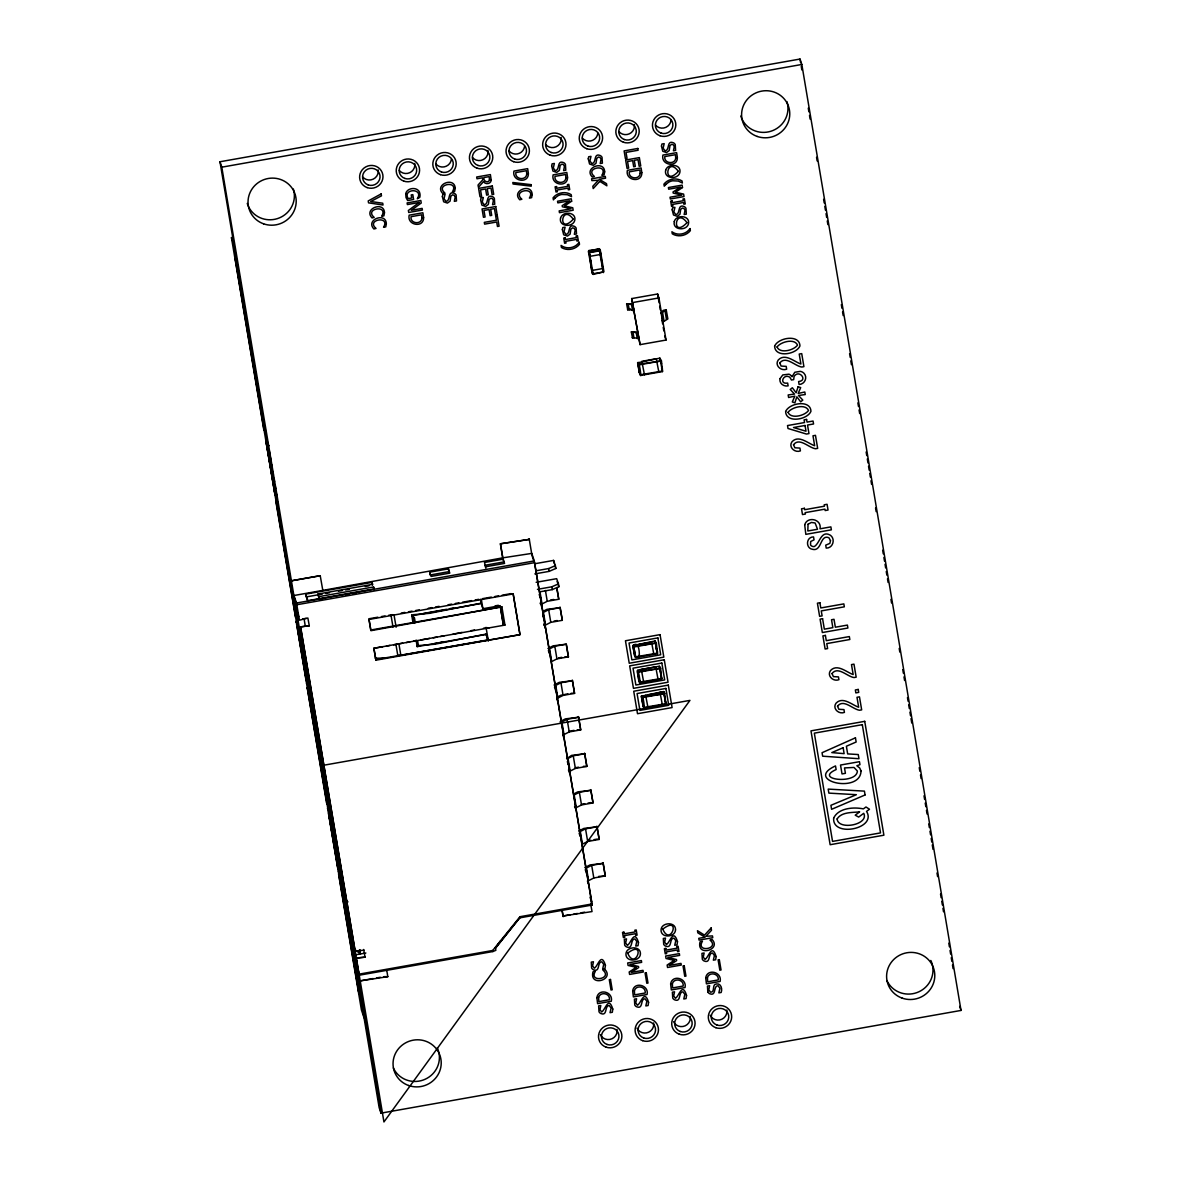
<?xml version="1.0" encoding="UTF-8"?>
<svg xmlns="http://www.w3.org/2000/svg" width="1181" height="1181" viewBox="0 0 1181 1181"><rect width="100%" height="100%" fill="white"/><g stroke="black" fill="none" stroke-linecap="round" stroke-linejoin="round"><path stroke-width="1.5" d="M661.744 369.358L662.349 368.531L661.567 368.502M662.482 371.587L661.434 360.914L659.854 358.123L637.637 362.788L639.29 372.62L640.87 375.41L662.482 371.587L659.854 358.123L661.522 363.615M656.946 652.207L655.056 640.973L632.839 645.623L634.492 655.455L635.836 657.507L657.448 653.684L656.385 643.01L655.056 640.973L657.448 653.684M661.7 678.957L660.651 668.298L659.323 666.246L637.696 670.085L638.759 680.743L640.087 682.78L661.7 678.957L659.323 666.246L661.64 678.425L639.246 682.205L637.105 670.911C639.054 667.737 641.755 694.945 638.862 677.171M356.632 967.711L359.142 975.226L492.846 951.546L495.828 950.336L495.459 947.856L500.7 940.637M359.142 975.226L359.009 974.148L492.713 950.469L520.009 916.707L592.065 903.952L534.27 560.916L531.76 553.402L502.722 557.86L500.36 543.806L529.398 539.363L500.36 543.806M495.459 947.856L520.024 917.46L495.562 948.181M661.212 313.142L666.217 309.835L663.338 310.337L661.006 312.478L662.63 321.572L664.076 321.306L667.856 318.914L666.217 309.835M556.945 588.418L558.775 599.254L547.246 601.291L542.02 603.949L539.894 591.297M543.083 611.315L546.995 609.322L560.193 607.684L562.318 620.32L550.789 622.357L545.563 625.015L543.437 612.378L548.663 609.721L560.193 607.684M547.925 648.487L553.151 645.845L566.334 644.191L568.46 656.843L556.93 658.88L551.719 661.537L549.593 648.886L554.804 646.243L566.334 644.191M554.081 685.01L559.292 682.352L572.475 680.714L574.601 693.35L563.086 695.402L557.86 698.045L555.734 685.408L560.945 682.751L572.475 680.714M557.506 696.982L561.418 695.004M560.222 721.532L565.433 718.875L578.631 717.236L580.757 729.873L569.227 731.91L564.001 734.567L561.876 721.931L567.101 719.273L578.631 717.236M584.772 753.744L573.243 755.796L568.031 758.438L570.157 771.09L575.368 768.432L586.898 766.395L584.772 753.744L571.589 755.397L566.585 758.704M573.818 793.898L577.73 791.905L590.913 790.266L593.039 802.903L581.51 804.955L576.298 807.597L574.173 794.961L579.384 792.303L590.913 790.266M578.66 831.084L583.872 828.427L597.069 826.789L599.195 839.425L587.666 841.463L582.44 844.12L580.314 831.483L585.54 828.826L597.069 826.789M584.802 867.607L590.028 864.95L603.211 863.311L605.336 875.948L593.807 877.985L588.596 880.642L586.47 868.005L591.681 865.348L603.211 863.311M589.024 250.992L591.917 272.353L593.246 274.391L603.934 271.778L600.391 250.712L599.047 248.66L588.359 251.273L592.404 273.815L603.27 272.073L599.889 249.235L588.965 250.446L593.246 274.391L592.744 272.914M589.629 254.506L590.22 256.292L600.317 254.506L600.479 252.749M591.991 268.545L592.582 270.346L602.679 268.559L602.841 266.788M536.174 570.763L548.707 568.548L555.365 565.64L553.609 560.414L534.786 563.75M534.86 573.892L549.18 571.368L555.838 568.46L555.365 565.64M537.458 589.349L551.778 586.809L558.436 583.901L556.679 578.675L536.144 582.307M539.717 591.843L552.25 589.614L558.908 586.706L558.436 583.901M638.936 655.396C639.142 663.471 641.253 638.552 632.839 645.623L634.994 656.931L657.374 653.137L657.551 651.381M639.423 680.448L639.585 681.319M300.52 626.89L309.274 625.694L300.52 626.89L355.127 951.34L363.881 950.144M355.127 951.34L360.249 950.233M395.96 644.649L397.746 655.175L400.846 655.322L487.31 640.013L486.247 634.064L434.697 644.236L418.369 645.594M446.344 609.337L423.093 613.515M449.754 608.658L453.164 607.994M434.475 643.586L443.008 641.903M453.032 634.138L461.992 632.411M470.953 630.684L474.541 629.99M483.501 628.262L487.089 627.569M489.096 627.879L373.816 648.28L382.821 646.686M219.976 161.753L800.009 59.05L801.825 64.468L961.024 1010.434L380.991 1113.137L379.175 1107.719L219.976 161.753L221.792 167.171L380.991 1113.137M221.792 167.171L801.825 64.468M631.673 298.586L657.61 293.995L658.924 297.922L666.025 340.054L640.072 344.645L631.673 298.586L640.072 344.645M627.79 310.101L626.624 303.827L632.824 304.108L633.99 310.382L627.569 309.437L630.447 308.935M632.986 302.513L658.924 297.922M633.046 304.757L626.624 303.827M632.514 338.194L631.348 331.92L637.548 332.201L638.714 338.475L632.293 337.53M637.77 332.85L631.348 331.92M265.489 430.017L264.042 430.283L263.688 429.205L231.417 237.484L234.045 245.323M267.688 442.196L266.242 442.447L274.848 492.58L276.295 492.329M266.581 443.421L268.013 443.17M269.179 445.591L267.733 445.842L265.725 439.849L274.715 493.23L276.723 499.209M275.955 491.355L274.523 491.606L274.848 492.58M274.715 493.23L276.147 492.964L277.151 495.961M295.486 617.087L275.734 500.833L277.181 500.582M277.535 501.659L276.103 501.91L275.734 500.833M320.228 575.708L291.397 580.801L320.228 575.708L322.812 590.397L293.98 595.504L296.505 603.019L299.443 620.202L307.872 618.017L309.274 625.694M502.722 557.86L322.812 590.397M307.296 600.199L305.731 594.117L372.03 582.381L372.679 584.344L317.91 594.043L319.269 599.461L322.797 598.826M429.663 572.18L448.396 568.858L449.813 573.11L431.08 576.417L429.663 572.18L430.135 574.985L448.869 571.663L448.396 568.858M503.165 559.159L484.431 562.481L485.849 566.732L504.582 563.411L503.165 559.159L503.637 561.979L484.904 565.286L485.849 568.12M306.204 596.922L322.324 594.073M325.912 593.438L329.499 592.803M338.46 591.223L342.032 590.589M345.62 589.954L349.207 589.319M365.328 586.455L368.915 585.82M317.91 594.043L318.796 596.656L373.55 586.957L374.215 588.906L307.916 600.657L305.731 594.117M296.505 603.019L534.27 560.916M345.767 594.766L349.296 594.146M352.824 593.512L356.367 592.892M296.844 604.746L534.624 562.643M302.69 618.933L306.145 618.327M329.41 809.206L327.964 809.457L306.529 683.268L296.136 621.457L297.568 621.206M308.152 686.013L306.145 680.035L297.169 626.653L298.616 626.402M298.011 630.226L299.457 629.975L299.133 629.001L297.686 629.252L306.292 679.385L307.724 679.134L307.134 675.621M368.841 618.785L377.861 617.191M381.463 616.556L385.065 615.921M388.667 615.286L392.269 614.637M401.274 613.042L404.876 612.408M408.478 611.773L412.08 611.138M415.682 610.503L419.285 609.854M428.29 608.259L431.892 607.625M435.494 606.99L439.096 606.355M448.101 604.761L451.703 604.126M455.32 603.476L458.922 602.841M462.524 602.207L471.529 600.612M475.131 599.978L478.733 599.328M482.335 598.693L491.34 597.099M494.942 596.464L498.544 595.829M502.146 595.194L511.152 593.6M373.816 648.28L375.927 660.179L520.024 634.655L513.174 593.925L369.062 619.449L370.952 630.684L501.881 606.813L504.951 625.074L486.218 628.381L485.893 627.406M503.283 624.675L500.198 605.661L482.911 608.717L481.154 603.491L411.992 615.744L411.652 614.77L413.04 622.963M495.119 605.868L498.352 605.292M369.122 620.394L370.745 630.019L500.434 607.064M550.449 600.037L553.682 599.461M386.423 646.051L390.025 645.417M393.627 644.782L402.632 643.187M406.234 642.538L409.837 641.903M413.439 641.268L417.041 640.633M420.643 639.999L429.648 638.404M433.25 637.755L436.852 637.12M440.469 636.485L444.071 635.85M553.992 621.103L557.24 620.527M416.863 645.667L417.188 646.642L436.704 643.187M440.247 642.567L486.365 634.389L487.783 638.641M375.706 659.515L520.024 634.655M306.145 680.035L307.591 679.769M306.529 683.268L307.975 683.002M308.979 688.464L307.532 688.715L307.178 687.637L326.561 802.814L326.916 803.892L328.362 803.641M558.51 657.906L561.757 657.33M565.005 656.754L568.46 656.843M638.906 644.383L649.727 642.464M564.666 694.428L567.899 693.852M571.146 693.277L574.601 693.35M647.424 694.945L658.23 693.026M643.852 706.592L643.675 705.736C645.106 713.575 643.512 693.557 641.357 696.185L643.497 707.493L665.892 703.699L663.574 691.535L641.357 696.185L643.01 706.017L644.339 708.069L665.951 704.245L664.416 692.11L659.972 692.169L662.349 704.88M323.904 765.199L689.94 700.392L383.943 1121.95L300.742 627.554M569.183 731.231L574.055 730.375M577.288 729.799L580.757 729.873M326.561 802.814L328.008 802.563M358.581 991.346L327.565 808.262L329.012 808.011M575.339 767.753L578.572 767.178M583.444 766.307L586.898 766.395M330.562 815.805L329.13 816.056L337.722 866.19L339.168 865.939L338.844 864.964L337.397 865.215L337.722 866.19M581.48 804.261L584.728 803.685M587.961 803.124L591.209 802.549M330.606 819.452L328.613 813.458L337.589 866.839L339.036 866.574M338.371 871.253L339.803 871.002M364.043 1017.815L361.43 1009.991L338.622 874.442L340.054 874.191M587.621 840.783L590.869 840.208M594.102 839.632L597.35 839.056M598.634 876.435L605.336 875.948M592.065 903.952L592.183 905.03L520.142 917.785L520.009 916.707M562.112 910.758L562.997 916.013L570.202 914.744M573.804 914.109L577.406 913.459M581.008 912.824L584.61 912.19M562.997 916.013L592.035 911.57L590.692 904.174M359.762 949.745L360.471 953.953L353.252 948.299L354.699 954.971L365.859 952.993M356.19 958.042L365.062 957.171L356.19 958.042L359.009 974.148M373.181 978.547L358.773 981.101L387.811 976.657L386.63 969.631M376.783 977.912L380.385 977.278M383.987 976.643L387.811 976.657M375.292 658.186L386.364 658.127M602.664 270.272L603.329 272.604L599.121 249.206M501.881 606.813L500.331 606.739L503.401 625L504.951 625.074M665.287 701.913L665.951 704.245L663.633 692.081M639.29 372.62L640.132 373.181C641.947 383.116 639.526 359.437 637.637 362.788L640.028 374.835L662.423 371.041L662.349 368.531M345.059 899.642L347.952 901.9M707.818 991.951L707.449 986.076L709.633 985.692L708.792 989.811L710.504 992.158C715.568 992.512 711.434 984.231 716.527 983.935C721.089 983.197 722.58 989.102 721.148 992.483L718.86 992.881L719.923 988.305L718.092 985.751C713.058 985.648 716.675 996.705 709.604 993.679A4.444 4.311 -18.5 0 1 707.818 991.951M959.666 1006.374L961.024 1010.434M664.711 336.127L666.025 340.054M651.454 641.608L653.846 654.318M657.61 678.13L658.097 679.592L655.721 666.896L641.298 669.435L643.689 682.146M635.334 656.031L635.836 657.507L633.503 645.343M554.671 564.976L555.838 568.46M557.152 581.48L558.908 586.706M558.775 599.254L556.723 587.754M562.318 620.32L559.971 607.019M532.011 555.557L534.122 561.831M539.2 594.486L540.219 597.542M541.872 607.374L540.352 602.797L540.588 604.2M542.743 615.552L543.762 618.608M545.415 628.44L543.895 623.863L544.131 625.266M548.383 650.554L549.401 653.595M554.524 687.062L556.059 691.638M593.039 802.903L590.707 789.617M556.694 698.429L557.712 701.47M599.195 839.425L596.848 826.139M562.835 734.936L563.854 737.992M513.174 593.925L519.817 634.005M567.338 761.627L568.356 764.683M568.474 769.938L569.493 772.979M579.118 833.136L580.137 836.192M585.259 869.659L586.795 874.235M587.429 881.011L588.448 884.067M590.028 897.191L591.607 901.9L534.639 563.396M591.179 902.033L592.183 905.03M480.815 601.764L481.051 603.166L429.5 613.338L413.158 614.696L414.693 623.347M486.247 634.064L486.483 635.467M237.47 265.681L235.211 258.919L296.534 622.653L296.136 621.457M294.246 597.66L296.859 605.499M298.749 616.733L296.785 610.857L297.878 619.228M297.169 626.653L299.177 632.647M307.4 678.16L307.724 679.134M305.953 678.411L306.292 679.385M327.565 808.262L327.964 809.457M337.589 866.839L339.597 872.833M338.622 874.442L338.977 875.52M354.699 954.971L356.662 960.847M355.939 964.257L358.552 972.081M358.36 990.697L360.618 997.458M639.954 372.325L640.132 373.181M800.009 59.05L800.615 62.682M801.235 66.328L801.84 69.959M808.276 108.165L808.882 111.811M809.502 115.443L810.107 119.089M816.543 157.28L817.149 160.926M823.615 199.309L824.22 202.94M824.81 206.409L825.445 210.203M826.036 213.672L826.67 217.466M827.261 220.95L827.866 224.597M841.33 304.624L841.95 308.271M842.555 311.887L843.175 315.548M849.582 353.65L850.217 357.4M850.807 360.914L851.442 364.663M857.878 402.869L858.484 406.515M859.059 409.94L859.679 413.571M866.145 451.983L866.751 455.63M867.312 458.966L867.976 462.908M868.537 466.229L869.201 470.186M869.762 473.492L870.367 477.124M870.973 480.756L871.593 484.387M875.564 507.992L876.169 511.624M882.665 550.228L883.285 553.859M883.89 557.506L884.51 561.137M885.041 564.282L885.647 567.913M886.252 571.545L886.872 575.177M887.477 578.808L888.097 582.44M890.932 599.343L891.552 602.974M899.199 648.458L899.819 652.104M902.756 669.597L903.376 673.229M903.982 676.861L904.587 680.492M907.466 697.572L908.086 701.219M908.691 704.85L909.311 708.497M909.916 712.128L910.536 715.775M911.009 718.624L911.762 723.052M919.261 767.65L919.866 771.282M920.486 774.913L921.091 778.545M924 795.817L924.62 799.448M925.225 803.095L925.845 806.726M926.45 810.358L927.07 814.004M928.738 823.939L929.344 827.571M929.964 831.203L930.569 834.834M931.174 838.466L931.794 842.097M932.267 844.932L933.02 849.36M936.991 872.966L937.596 876.597M940.534 894.047L941.139 897.678M941.759 901.324L942.364 904.956M942.94 908.337L943.516 911.732M948.801 943.161L949.406 946.808M950.026 950.439L950.631 954.086M951.251 957.717L951.856 961.349M952.477 964.995L953.082 968.627M664.992 310.736L666.409 319.165M662.659 312.876L664.076 321.306M657.61 293.995L659.087 302.779M659.677 306.292L660.268 309.806M662.054 320.331L662.644 323.845M663.235 327.358L663.825 330.872M631.599 305.023L632.544 310.633M636.323 333.116L637.268 338.726M628.277 304.226L629.222 309.835M633.001 332.319L633.961 337.928M655.957 646.42L656.503 649.698M590.515 259.761L591.105 263.274M634.33 650.259L634.891 653.536M637.77 670.616L638.316 673.893M642.567 699.182L643.128 702.459M553.609 560.414L554.081 563.234M566.422 645.343L568.238 656.178M572.268 680.064L574.394 692.701M578.41 716.572L580.535 729.223M584.551 753.094L586.677 765.746M602.989 862.647L605.115 875.298M548.707 568.548L549.18 571.368M551.778 586.809L552.25 589.614M545.415 590.456L547.246 601.291M548.663 609.721L550.789 622.357M554.804 646.243L556.93 658.88M560.945 682.751L563.086 695.402M567.101 719.273L569.227 731.91M573.243 755.796L575.368 768.432M579.384 792.303L581.51 804.955M585.54 828.826L587.666 841.463M591.681 865.348L593.807 877.985M560.444 722.182L560.68 723.584M574.616 806.461L574.852 807.863M529.177 538.713L531.73 553.874M500.582 544.471L502.944 558.51M562.038 909.65L563.219 916.677M481.464 600.199L482.911 608.717M486.218 628.381L488.358 641.106M480.446 599.284L481.154 603.491M414.442 617.722L414.989 620.999M417.543 640.678L418.517 646.066M416.081 640.087L417.188 646.642M394.041 614.947L396.107 627.229M399.06 644.782L400.846 655.322M390.941 614.799L393.007 627.081M373.55 586.957L374.023 589.762M372.03 582.381L372.502 585.186M374.037 648.945L375.927 660.179M318.796 596.656L319.269 599.461M363.659 949.494L365.062 957.171M304.108 619.036L305.303 626.21M269.194 450.197L269.785 453.711M270.375 457.209L270.966 460.723M271.556 464.236L272.147 467.75M272.737 471.263L273.342 474.777M273.933 478.29L274.523 481.789M275.114 485.302L275.704 488.816M300.048 633.488L300.638 637.002M301.229 640.515L301.819 644.029M302.41 647.528L303 651.041M303.591 654.554L304.181 658.068M304.772 661.581L305.362 665.095M305.953 668.608L306.543 672.107M331.772 822.05L332.378 825.563M332.968 829.077L333.559 832.575M334.149 836.089L334.74 839.602M335.33 843.116L335.921 846.629M336.511 850.143L337.102 853.656M337.692 857.17L338.283 860.669M658.88 372.222L656.252 358.758L641.829 361.312L644.472 374.776M647.941 707.434L645.623 695.269M492.713 950.469L492.846 951.546M293.36 189.034A24.166 23.487 -18.5 0 1 277.269 218.662A24.166 23.487 -18.5 0 1 247.242 203.427M414.738 163.421A8.784 8.547 -18.5 0 1 399.311 170.492M451.408 159.169A8.784 8.547 -18.5 0 1 435.922 164.011M487.945 150.459A8.784 8.547 -18.5 0 1 472.518 157.531M561.152 137.498A8.784 8.547 -18.5 0 1 545.725 144.569M524.615 146.208A8.784 8.547 -18.5 0 1 509.129 151.05M634.359 124.536A8.784 8.547 -18.5 0 1 618.933 131.608M597.822 133.246A8.784 8.547 -18.5 0 1 582.336 138.088M671.029 120.285A8.784 8.547 -18.5 0 1 655.544 125.127M617.028 1029.433A8.784 8.547 -18.5 0 1 600.391 1034.63M690.235 1016.472A8.784 8.547 -18.5 0 1 673.598 1021.668M726.832 1009.991A8.784 8.547 -18.5 0 1 710.209 1015.188M378.141 169.902A8.784 8.547 -18.5 0 1 362.715 176.973M653.624 1022.953A8.784 8.547 -18.5 0 1 637.002 1028.149M786.93 101.64A24.166 23.487 -18.5 0 1 770.839 131.268A24.166 23.487 -18.5 0 1 740.797 116.033M930.849 960.463A24.166 23.487 -18.5 0 1 918.803 991.833A24.166 23.487 -18.5 0 1 886.931 980.599M437.28 1047.857A24.166 23.487 -18.5 0 1 425.234 1079.213A24.166 23.487 -18.5 0 1 393.362 1067.993M423.595 217.496C424.038 228.169 406.766 225.586 409.172 215.178L422.872 212.757L423.595 217.496M528.379 173.386C528.837 184.074 511.565 181.49 513.956 171.083L527.656 168.647L528.379 173.386M567.53 177.194C567.987 187.868 550.715 185.284 553.107 174.877L566.806 172.456L567.53 177.194M596.877 997.62L597.601 1003.658L611.3 1001.237C613.456 991.715 598.398 987.951 596.877 997.62M632.662 990.874L633.37 996.926L647.085 994.491C649.225 984.984 634.167 981.219 632.662 990.874M641.814 172.647C642.257 183.335 624.985 180.752 627.377 170.344L641.091 167.923L641.814 172.647M670.631 983.921L671.339 989.973L685.039 987.537C687.194 978.03 672.137 974.266 670.631 983.921M677.348 157.368C677.805 168.056 660.533 165.473 662.925 155.065L676.624 152.644L677.348 157.368M705.707 977.809L706.43 983.862L720.13 981.426C722.27 971.919 707.227 968.154 705.707 977.809M779.755 363.039L781.143 366.08L786.192 366.361L786.664 369.181C781.069 371.425 774.382 365.357 778.235 360.013C784.952 352.853 794.163 361.666 800.91 364.028L799.227 354.064L801.722 353.621L803.907 366.641L801.81 367.025C795.079 366.213 785.645 355.215 779.755 363.039M780.021 378.629C778.929 383.382 783.8 386.866 788.126 385.877L787.653 383.072C778.825 384.681 783.269 373.152 789.764 377.167L791.462 380.031L793.676 379.632L794.09 376.414C799.183 368.841 808.291 380.695 798.592 381.522L799.079 384.46C804.719 384.416 807.922 377.329 803.966 373.27A6.924 6.732 -18.5 0 0 800.319 371.365L794.798 372.266L791.993 376.783A6.776 6.584 -18.5 0 0 788.967 374.185L782.811 374.923L780.021 378.629M793.514 444.75L794.902 447.791L799.936 448.086L800.408 450.891C794.828 453.135 788.14 447.082 791.993 441.738C798.71 434.578 807.907 443.392 814.654 445.739L812.986 435.789L815.466 435.346L817.665 448.367L815.569 448.736C808.823 447.939 799.404 436.94 793.514 444.75M832.015 673.569L833.402 676.61L838.451 676.905L838.923 679.71C833.328 681.954 826.656 675.901 830.494 670.542C837.211 663.382 846.423 672.196 853.169 674.558L851.486 664.593L853.981 664.15L856.166 677.185L854.07 677.554C847.338 676.743 837.905 665.744 832.015 673.569M837.521 706.253L838.909 709.294L843.957 709.589L844.43 712.394C838.835 714.638 832.147 708.585 836 703.241C842.717 696.081 851.929 704.895 858.661 707.242L856.993 697.292L859.473 696.849L861.672 709.87L859.576 710.239C852.83 709.441 843.411 698.443 837.521 706.253M830.494 540.632L829.874 543.378L825.726 545.164L826.213 548.102C832.945 548.309 835.69 539.038 830.391 535.259C821.135 529.693 819.909 543.245 814.344 546.523A3.838 3.735 -18.5 0 1 810.55 544.987L810.668 541.518L814.034 539.865L813.547 536.927C806.077 536.794 805.353 548.161 812.498 549.313C822.079 551.867 819.821 533.96 828.929 537.754L830.494 540.632M861.023 770.913C860.521 794.518 803.11 780.567 835.513 765.923L836.133 769.584C813.207 779.74 856.86 784.745 857.362 771.031L853.996 767.458L844.504 767.916L845.419 773.319L842.023 773.924L840.518 765.037L859.458 761.686L859.96 764.653L856.83 765.746L859.694 767.975L861.023 770.913M442.373 196.607L443.672 201.803L447.422 203.088L450.094 201.11L450.876 196.149L452.544 194.835L454.227 195.323L455.157 197.212L454.316 201.331L456.501 200.947L456.132 195.072A4.444 4.311 -18.5 0 0 454.36 193.344C447.289 190.318 450.891 201.375 445.872 201.272L444.041 198.718L445.089 194.142L442.816 194.555L442.373 196.607M480.608 199.943L481.892 205.154L485.657 206.439L488.329 204.461L489.111 199.5L490.779 198.187L492.462 198.659L493.392 200.563L492.551 204.682L494.736 204.298L494.367 198.423A4.444 4.311 -18.5 0 0 492.58 196.696C485.509 193.669 489.111 204.726 484.092 204.623L482.261 202.069L483.324 197.493L481.036 197.906L480.608 199.943M551.66 165.886L552.944 171.083L556.709 172.382L559.381 170.404L560.163 165.443L561.831 164.115L563.514 164.602L564.444 166.506L563.603 170.625L565.788 170.226L565.419 164.366A4.444 4.311 -18.5 0 0 563.632 162.624C556.561 159.612 560.178 170.655 555.144 170.551L553.313 168.012L554.376 163.436L552.103 163.834L551.66 165.886M562.377 229.616L563.677 234.812L567.426 236.097L570.098 234.118L570.881 229.173L572.549 227.844L574.246 228.332L575.177 230.221L574.335 234.34L576.505 233.956L576.136 228.095A4.444 4.311 -18.5 0 0 574.365 226.353C567.293 223.327 570.895 234.384 565.876 234.281L564.046 231.727L565.109 227.151L562.82 227.564L562.377 229.616M588.271 158.8L589.555 163.997L593.32 165.296L595.992 163.318L596.774 158.357L598.442 157.029L600.125 157.516L601.055 159.405L600.214 163.539L602.399 163.14L602.03 157.28A4.444 4.311 -18.5 0 0 600.243 155.538C593.172 152.526 596.774 163.569 591.755 163.465L589.924 160.926L590.987 156.35L588.699 156.748L588.271 158.8M605.44 965.305L604.952 968.523L602.679 968.937L603.727 964.36L601.897 961.806C596.877 961.703 600.494 972.76 593.408 969.734A4.444 4.311 -18.5 0 1 591.637 967.992L591.268 962.131L593.452 961.747L592.611 965.866L594.323 968.213C598.058 966.147 601.159 951.635 605.44 965.305M612.791 1009.061L612.319 1012.279L610.031 1012.678L611.094 1008.102L609.263 1005.562C604.244 1005.459 607.846 1016.501 600.775 1013.49A4.444 4.311 -18.5 0 1 599.003 1011.748L598.634 1005.887L600.804 1005.489L599.963 1009.622L601.675 1011.955C605.425 1009.888 608.51 995.391 612.791 1009.061M661.478 146.075L662.762 151.271L666.527 152.556L669.199 150.592L669.981 145.632L671.649 144.303L673.332 144.791L674.262 146.68L673.421 150.799L675.606 150.415L675.237 144.554A4.444 4.311 -18.5 0 0 673.465 142.812C666.379 139.786 669.996 150.843 664.962 150.74L663.131 148.201L664.194 143.624L661.921 144.023L661.478 146.075M638.493 942.453L638.02 945.671L635.732 946.07L636.795 941.493L634.965 938.954C629.945 938.851 633.547 949.893 626.476 946.882A4.444 4.311 -18.5 0 1 624.69 945.14L624.336 939.279L626.506 938.88L625.664 943.014L627.377 945.346C631.126 943.294 634.212 928.783 638.493 942.453M672.196 209.805L673.495 215.001L677.244 216.285L679.916 214.307L680.699 209.347L682.367 208.033L684.065 208.52L684.995 210.41L684.153 214.529L686.323 214.145L685.954 208.269A4.444 4.311 -18.5 0 0 684.183 206.542C677.112 203.516 680.714 214.573 675.694 214.47L673.864 211.916L674.927 207.339L672.639 207.753L672.196 209.805M648.576 1002.315L648.089 1005.533L645.815 1005.946L646.863 1001.37L645.047 998.816C640.013 998.713 643.63 1009.77 636.544 1006.743A4.444 4.311 -18.5 0 1 634.773 1005.016L634.404 999.141L636.589 998.757L635.747 1002.876L637.46 1005.223C641.209 1003.156 644.295 988.659 648.576 1002.315M677.495 941.641L677.023 944.859L674.735 945.258L675.798 940.696L673.967 938.142C668.948 938.039 672.55 949.096 665.479 946.07A4.444 4.311 -18.5 0 1 663.692 944.328L663.323 938.467L665.508 938.083L664.667 942.202L666.379 944.549C670.129 942.482 673.214 927.971 677.495 941.641M686.545 995.362L686.058 998.58L683.784 998.993L684.832 994.417L683.002 991.863C677.983 991.76 681.585 1002.817 674.513 999.79A4.444 4.311 -18.5 0 1 672.742 998.063L672.373 992.188L674.558 991.804L673.716 995.923L675.429 998.27C679.164 996.203 682.264 981.706 686.545 995.362M716.114 956.536L715.642 959.754L713.354 960.168L714.416 955.591L712.586 953.037C707.552 952.934 711.169 963.991 704.097 960.965A4.444 4.311 -18.5 0 1 702.311 959.223L701.942 953.362L704.127 952.978L703.285 957.097L704.998 959.444C708.748 957.378 711.833 942.866 716.114 956.536M777.054 346.978C779.888 353.946 793.78 350.403 797.515 345.132C794.71 338.135 780.789 341.693 777.054 346.978M788.052 412.346C790.901 419.329 804.792 415.786 808.527 410.501C805.708 403.518 791.787 407.061 788.052 412.346M384.475 212.787L383.899 215.843L381.699 216.226C388.829 204.269 363.718 208.535 374.2 217.422L372.045 217.939C363.172 208.697 384.209 200.726 384.475 212.787M386.335 223.814L385.759 226.87L383.559 227.254C390.675 215.311 365.579 219.563 376.045 228.45L373.905 228.966C365.032 219.74 386.069 211.753 386.335 223.814M455.202 188.384L454.626 191.44L452.426 191.824C459.542 179.866 434.431 184.133 444.912 193.02L442.757 193.536C433.885 184.31 454.921 176.323 455.202 188.384M532.188 194.614L531.612 197.67L529.413 198.054C536.528 186.096 511.417 190.362 521.899 199.249L519.743 199.766C510.871 190.54 531.922 182.553 532.188 194.614M604.657 171.85L604.082 174.906L601.882 175.29C609.012 163.332 583.901 167.599 594.368 176.486L592.227 177.002C583.355 167.761 604.392 159.789 604.657 171.85M592.655 973.557C590.972 986.637 614.297 979.566 605.012 969.542L602.871 970.059C613.338 978.946 588.241 983.212 595.357 971.254L593.157 971.638L592.655 973.557M699.743 943.53C698.074 956.61 721.384 949.524 712.113 939.5L709.958 940.032C720.44 948.904 695.329 953.17 702.444 941.213L700.244 941.611L699.743 943.53M837.122 818.95C838.052 830.656 869.349 824.825 863.739 813.31L858.661 817.075L855.221 815.17L859.635 811.878C852.254 812.676 841.522 811.805 837.122 818.95M804.704 524.881L805.826 534.358L831.365 529.826L830.878 526.888L819.998 528.822C822.05 519.05 807.154 515.89 804.704 524.881M405.718 193.625L406.028 197.567L407.637 200.534L413.616 199.471L412.804 194.629L411.209 194.909L411.726 197.995L408.183 198.615C402.086 188.296 424.348 187.912 417.292 198.762L419.757 197.404A8.931 8.68 -18.5 0 0 419.934 193.802C419.078 186.524 407.209 187.085 405.718 193.625M491.163 179.97C491.296 183.97 485.214 185.018 483.59 181.534L478.423 187.351L478.039 185.033L482.763 179.837L482.424 177.814L476.976 178.774L476.681 177.002L490.381 174.581L491.163 179.97M833.668 818.049C831.926 837.831 877.291 828.9 866.544 811.377L869.496 809.236L865.983 806.992L863.355 808.882C853.538 806.844 838.525 807.937 833.668 818.049M560.562 218.042C558.465 226.722 572.623 227.83 574.704 220.581C576.859 211.871 562.628 210.779 560.562 218.042M665.671 170.197C663.56 178.877 677.732 179.984 679.798 172.736C681.954 164.026 667.737 162.919 665.671 170.197M674.292 221.452C672.196 230.133 686.353 231.255 688.434 223.991C690.575 215.296 676.359 214.189 674.292 221.452M640.427 953.982C640.072 961.644 625.458 962.412 625.96 953.879C626.329 946.202 640.914 945.45 640.427 953.982M675.517 929.934C675.163 937.611 660.548 938.378 661.05 929.831C661.419 922.154 676.004 921.416 675.517 929.934M421.971 218.205C421.307 225.01 409.955 223.726 411.032 216.684L421.602 214.809L421.971 218.205M526.77 174.109C526.106 180.9 514.754 179.63 515.831 172.574L526.401 170.699L526.77 174.109M565.92 177.903C565.256 184.708 553.904 183.424 554.981 176.382L565.551 174.508L565.92 177.903M640.191 173.371C639.526 180.162 628.174 178.892 629.252 171.85L639.822 169.975L640.191 173.371M675.739 158.092C675.074 164.897 663.722 163.613 664.8 156.571L675.37 154.696L675.739 158.092M598.619 997.384L598.87 1001.606L609.44 999.731C610.4 993.162 600.361 991.302 598.619 997.384M634.389 990.638L634.64 994.874L645.21 993C646.169 986.43 636.146 984.57 634.389 990.638M672.358 983.684L672.609 987.921L683.179 986.046C684.139 979.477 674.1 977.617 672.358 983.684M707.434 977.588L707.685 981.81L718.269 979.935C719.214 973.365 709.191 971.505 707.434 977.588M573.272 219.223C557.476 236.067 561.093 202.586 573.272 219.223M678.366 171.378C662.585 188.207 666.187 154.741 678.366 171.378M686.988 222.648C671.207 239.477 674.823 206.011 686.988 222.648M627.702 953.17C635.54 971.786 646.568 938.496 627.702 953.17M662.792 929.122C670.631 947.738 681.658 914.448 662.792 929.122M774.618 346.151C774.957 358.094 796.363 354.536 799.95 345.944C799.626 334.016 778.205 337.545 774.618 346.151M785.631 411.534C785.956 423.477 807.361 419.919 810.948 411.328C810.624 399.399 789.203 402.928 785.631 411.534M489.51 179.66C488.89 183.749 482.704 181.372 483.944 177.549L489.111 176.633L489.51 179.66M798.12 386.733L796.156 392.742L792.348 387.767L790.207 389.45L794.503 394.085L788.17 394.941L788.598 397.495L794.843 396.122L792.318 401.968L794.887 402.824L796.85 396.831L800.659 401.806L802.8 400.108L798.504 395.473L805.235 394.557L804.807 392.003L798.164 393.435L800.688 387.604L798.12 386.733M808.04 524.231L807.819 530.978L817.518 529.265L815.111 522.976L811.377 522.46L808.04 524.231M589.452 251.922L588.861 252.749L600.391 250.712L589.452 251.922M638.98 364.176L638.375 365.003L661.434 360.914L638.98 364.176M633.931 646.273L633.341 647.099L656.385 643.01L633.931 646.273M638.198 671.546L637.592 672.373L660.651 668.298L638.198 671.546M642.449 696.834L641.844 697.661L664.903 693.572L642.449 696.834M579.103 242.253C575.339 248.128 566.644 249.619 561.078 245.441L561.433 247.493C567.205 251.081 575.324 249.604 579.531 244.29L579.103 242.253M689.955 228.583C686.191 234.458 677.495 235.949 671.93 231.771L672.284 233.823C678.056 237.411 686.176 235.934 690.383 230.62L689.955 228.583M554.819 198.201L553.417 199.869L553.062 197.817C557.27 192.503 565.404 191.027 571.176 194.614L571.53 196.666L567.397 194.717L561.831 194.452A11.721 11.382 -18.5 0 0 557.786 195.898L554.819 198.201M665.671 184.531L664.268 186.199L663.914 184.147C668.121 178.833 676.255 177.357 682.028 180.944L682.382 182.996L678.248 181.047L672.683 180.782A11.721 11.382 -18.5 0 0 668.638 182.228L665.671 184.531M599.815 181.357L593.216 188.561L592.832 186.244L598.383 180.25L591.873 180.604L591.578 178.818L605.277 176.397L605.573 178.169L599.269 179.291L606.503 183.646L606.857 185.801L599.815 181.357M711.124 927.956L704.526 935.145L697.484 930.702L697.838 932.857L705.072 937.212L698.768 938.334L699.063 940.106L712.763 937.684L712.468 935.913L705.958 936.253L711.508 930.259L711.124 927.956M419.196 202.482L408.375 210.484L408.715 212.477L422.414 210.041L422.134 208.387L411.283 210.307L421.233 203.014L420.805 200.49L407.105 202.925L407.386 204.579L419.196 202.482M571.648 201.213L564.592 205.907L572.755 207.767L573.169 210.233L559.469 212.669L559.174 210.897L570.984 208.801L562.363 206.749L562.171 205.671L569.626 200.785L557.831 202.881L557.55 201.228L571.25 198.792L571.648 201.213M682.5 187.543L675.443 192.237L683.607 194.097L684.02 196.563L670.321 198.999L670.026 197.227L681.836 195.131L673.214 193.079L673.022 192.001L680.477 187.115L668.682 189.211L668.402 187.558L682.101 185.122L682.5 187.543M636.249 967.328L629.178 972.022L629.591 974.443L643.291 972.007L643.01 970.354L631.215 972.435L638.655 967.564L638.478 966.486L629.857 964.434L641.667 962.338L641.372 960.566L627.672 962.987L628.085 965.453L636.249 967.328M674.218 960.374L667.147 965.054L667.56 967.49L681.26 965.054L680.979 963.401L669.169 965.482L676.624 960.611L676.447 959.533L667.826 957.481L679.636 955.385L679.341 953.613L665.626 956.034L666.054 958.5L674.218 960.374M381.153 193.92L368.221 200.932L368.546 202.852L383.028 205.022L382.718 203.206L370.716 201.523L381.478 195.825L381.153 193.92M855.443 737.83L822.065 752.71L822.655 756.194L858.971 758.719L858.262 754.541L847.663 753.906L846.378 746.244L856.151 742.008L855.443 737.83M843.131 747.721L831.808 752.592L844.12 753.64L843.131 747.721M865.068 794.961L831.601 809.31L830.922 805.309L856.373 794.695L828.87 793.115L828.191 789.1L864.418 791.122L865.068 794.961M637.814 148.466L624.114 150.902L625.413 158.638L627.037 158.357L626.033 152.393L638.109 150.253L637.814 148.466M639.349 157.619L625.65 160.04L627.052 168.396L628.676 168.101L627.569 161.531L632.662 160.631L633.68 166.757L635.304 166.462L634.271 160.336L638.035 159.671L639.142 166.255L640.752 165.96L639.349 157.619M492.3 185.978L478.6 188.399L480.003 196.755L481.627 196.459L480.519 189.89L485.612 188.99L486.631 195.116L488.255 194.835L487.222 188.709L490.986 188.045L492.093 194.614L493.702 194.334L492.3 185.978M556.517 186.568L555.114 186.819L555.985 192.001L557.388 191.75L557.107 190.052L568.002 188.119L568.297 189.816L569.7 189.58L568.829 184.384L567.426 184.635L567.707 186.347L556.812 188.266L556.517 186.568M495.754 206.513L482.055 208.948L483.457 217.289L485.081 217.009L483.974 210.425L489.067 209.524L490.1 215.651L491.709 215.37L490.676 209.244L494.44 208.579L495.548 215.149L497.157 214.868L495.754 206.513M497.26 215.459L495.636 215.739L496.404 220.227L484.313 222.368L484.609 224.139L496.699 221.998L497.452 226.486L499.076 226.206L497.26 215.459M672.092 200.932L670.69 201.183L671.561 206.365L672.963 206.114L672.668 204.416L683.578 202.482L683.873 204.195L685.26 203.944L684.39 198.762L682.987 198.999L683.282 200.711L672.373 202.645L672.092 200.932M565.153 237.839L563.75 238.09L564.621 243.271L566.024 243.02L565.729 241.323L576.638 239.389L576.918 241.086L578.321 240.835L577.45 235.654L576.048 235.905L576.343 237.602L565.433 239.536L565.153 237.839M806.579 419.432L804.099 419.875L804.541 422.547L787.52 425.559L788.007 428.496L806.475 434.047L808.97 433.604L807.524 425.042L813.561 423.979L813.059 421.041L807.036 422.104L806.579 419.432M805.043 425.485L793.514 427.522L806.003 431.227L805.043 425.485M804.409 508.302L801.53 508.819L802.49 514.562L805.383 514.045L805.147 512.643L824.928 509.144L825.165 510.546L828.043 510.044L827.069 504.287L824.19 504.804L824.427 506.206L804.645 509.705L804.409 508.302M819.894 602.738L817.414 603.181L819.614 616.334L822.109 615.892L821.267 610.902L844.326 606.827L843.839 603.89L820.78 607.964L819.894 602.738M660.046 634.64L625.458 640.766L629.237 663.25L663.825 657.123L660.046 634.64M657.876 637.917L629.045 643.025L631.879 659.884L660.71 654.776L657.876 637.917M822.581 618.696L820.086 619.139L822.345 632.544L847.899 628.026L847.397 625.089L835.351 627.214L834.022 619.302L831.527 619.745L832.856 627.657L824.338 629.163L822.581 618.696M664.268 659.751L629.68 665.877L633.459 688.346L668.047 682.219L664.268 659.751M661.847 663.072L633.031 668.166L635.865 685.024L664.696 679.916L661.847 663.072M825.401 635.422L822.906 635.865L825.12 649.019L827.615 648.576L826.774 643.601L849.833 639.511L849.331 636.574L826.272 640.663L825.401 635.422M668.313 685.113L633.725 691.239L637.504 713.708L672.092 707.581L668.313 685.113M665.907 688.434L637.076 693.542L639.91 710.386L668.741 705.293L665.907 688.434M858.233 689.438L855.354 689.955L855.841 692.893L858.72 692.376L858.233 689.438M864.728 721.34L810.978 730.862L830.14 844.71L883.89 835.203L864.728 721.34M862.307 724.662L814.329 733.15L832.546 841.403L880.524 832.9L862.307 724.662M623.908 932.149L622.52 932.385L623.391 937.581L624.793 937.33L624.498 935.618L635.408 933.699L635.688 935.396L637.09 935.145L636.219 929.964L634.817 930.215L635.112 931.912L624.203 933.846L623.908 932.149M665.789 948.417L664.386 948.668L665.257 953.849L666.66 953.598L666.379 951.901L677.274 949.967L677.569 951.665L678.972 951.428L678.101 946.247L676.698 946.483L676.979 948.195L666.084 950.129L665.789 948.417M684.227 965.778L683.031 965.984L684.759 976.303L685.954 976.097L684.227 965.778M646.258 972.731L645.062 972.952L646.804 983.256L648 983.05L646.258 972.731M719.303 959.666L718.107 959.887L719.849 970.192L721.045 969.985L719.303 959.666M610.488 979.477L609.293 979.684L611.02 990.003L612.216 989.781L610.488 979.477M530.992 184.635L512.805 182.494L513.071 184.015L531.243 186.17L530.992 184.635M586.795 148.717A11.721 11.382 -18.5 0 0 602.458 135.933A11.721 11.382 -18.5 0 0 583.517 129.26A11.721 11.382 -18.5 0 0 586.795 148.717M679.267 1034.187A11.721 11.382 -18.5 0 0 694.93 1021.388A11.721 11.382 -18.5 0 0 676.004 1014.715A11.721 11.382 -18.5 0 0 679.267 1034.187M403.784 181.121A11.721 11.382 -18.5 0 0 419.432 168.337A11.721 11.382 -18.5 0 0 400.507 161.664A11.721 11.382 -18.5 0 0 403.784 181.121M476.991 168.16A11.721 11.382 -18.5 0 0 492.639 155.375A11.721 11.382 -18.5 0 0 473.714 148.703A11.721 11.382 -18.5 0 0 476.991 168.16M642.671 1040.668A11.721 11.382 -18.5 0 0 658.319 1027.869A11.721 11.382 -18.5 0 0 639.393 1021.196A11.721 11.382 -18.5 0 0 642.671 1040.668M367.173 187.602A11.721 11.382 -18.5 0 0 382.836 174.818A11.721 11.382 -18.5 0 0 363.896 168.145A11.721 11.382 -18.5 0 0 367.173 187.602M550.198 155.198A11.721 11.382 -18.5 0 0 565.847 142.414A11.721 11.382 -18.5 0 0 546.921 135.741A11.721 11.382 -18.5 0 0 550.198 155.198M606.06 1047.148A11.721 11.382 -18.5 0 0 621.723 1034.349A11.721 11.382 -18.5 0 0 602.797 1027.677A11.721 11.382 -18.5 0 0 606.06 1047.148M623.406 142.237A11.721 11.382 -18.5 0 0 639.054 129.452A11.721 11.382 -18.5 0 0 620.128 122.78A11.721 11.382 -18.5 0 0 623.406 142.237M513.587 161.679A11.721 11.382 -18.5 0 0 529.25 148.895A11.721 11.382 -18.5 0 0 510.31 142.222A11.721 11.382 -18.5 0 0 513.587 161.679M440.38 174.64A11.721 11.382 -18.5 0 0 456.043 161.856A11.721 11.382 -18.5 0 0 437.103 155.183A11.721 11.382 -18.5 0 0 440.38 174.64M715.878 1027.706A11.721 11.382 -18.5 0 0 731.526 1014.907A11.721 11.382 -18.5 0 0 712.601 1008.234A11.721 11.382 -18.5 0 0 715.878 1027.706M660.002 135.756A11.721 11.382 -18.5 0 0 675.665 122.972A11.721 11.382 -18.5 0 0 656.725 116.299A11.721 11.382 -18.5 0 0 660.002 135.756M902.195 998.137A24.166 23.487 -18.5 0 0 934.481 971.742A24.166 23.487 -18.5 0 0 895.434 957.983A24.166 23.487 -18.5 0 0 902.195 998.137M408.626 1085.516A24.166 23.487 -18.5 0 0 440.912 1059.136A24.166 23.487 -18.5 0 0 401.865 1045.377A24.166 23.487 -18.5 0 0 408.626 1085.516M263.599 223.829A24.166 23.487 -18.5 0 0 295.885 197.434A24.166 23.487 -18.5 0 0 256.853 183.69A24.166 23.487 -18.5 0 0 263.599 223.829M757.169 136.435A24.166 23.487 -18.5 0 0 789.454 110.054A24.166 23.487 -18.5 0 0 750.422 96.296A24.166 23.487 -18.5 0 0 757.169 136.435M404.817 178.434A8.784 8.547 -18.5 0 0 416.553 168.839A8.784 8.547 -18.5 0 0 402.352 163.849A8.784 8.547 -18.5 0 0 404.817 178.434M441.414 171.954A8.784 8.547 -18.5 0 0 453.15 162.358A8.784 8.547 -18.5 0 0 438.963 157.368A8.784 8.547 -18.5 0 0 441.414 171.954M478.025 165.473A8.784 8.547 -18.5 0 0 489.761 155.877A8.784 8.547 -18.5 0 0 475.559 150.888A8.784 8.547 -18.5 0 0 478.025 165.473M514.621 158.992A8.784 8.547 -18.5 0 0 526.357 149.397A8.784 8.547 -18.5 0 0 512.17 144.407A8.784 8.547 -18.5 0 0 514.621 158.992M551.217 152.511A8.784 8.547 -18.5 0 0 562.968 142.916A8.784 8.547 -18.5 0 0 548.766 137.926A8.784 8.547 -18.5 0 0 551.217 152.511M587.828 146.031A8.784 8.547 -18.5 0 0 599.564 136.435A8.784 8.547 -18.5 0 0 585.377 131.445A8.784 8.547 -18.5 0 0 587.828 146.031M624.424 139.55A8.784 8.547 -18.5 0 0 636.175 129.954A8.784 8.547 -18.5 0 0 621.974 124.965A8.784 8.547 -18.5 0 0 624.424 139.55M661.035 133.069A8.784 8.547 -18.5 0 0 672.771 123.474A8.784 8.547 -18.5 0 0 658.585 118.484A8.784 8.547 -18.5 0 0 661.035 133.069M680.3 1031.5A8.784 8.547 -18.5 0 0 692.051 1021.905A8.784 8.547 -18.5 0 0 677.85 1016.9A8.784 8.547 -18.5 0 0 680.3 1031.5M643.704 1037.981A8.784 8.547 -18.5 0 0 655.44 1028.385A8.784 8.547 -18.5 0 0 641.239 1023.381A8.784 8.547 -18.5 0 0 643.704 1037.981M368.206 184.915A8.784 8.547 -18.5 0 0 379.942 175.319A8.784 8.547 -18.5 0 0 365.756 170.33A8.784 8.547 -18.5 0 0 368.206 184.915M607.093 1044.462A8.784 8.547 -18.5 0 0 618.844 1034.866A8.784 8.547 -18.5 0 0 604.642 1029.862A8.784 8.547 -18.5 0 0 607.093 1044.462M716.911 1025.019A8.784 8.547 -18.5 0 0 728.647 1015.424A8.784 8.547 -18.5 0 0 714.446 1010.419A8.784 8.547 -18.5 0 0 716.911 1025.019"/></g></svg>
